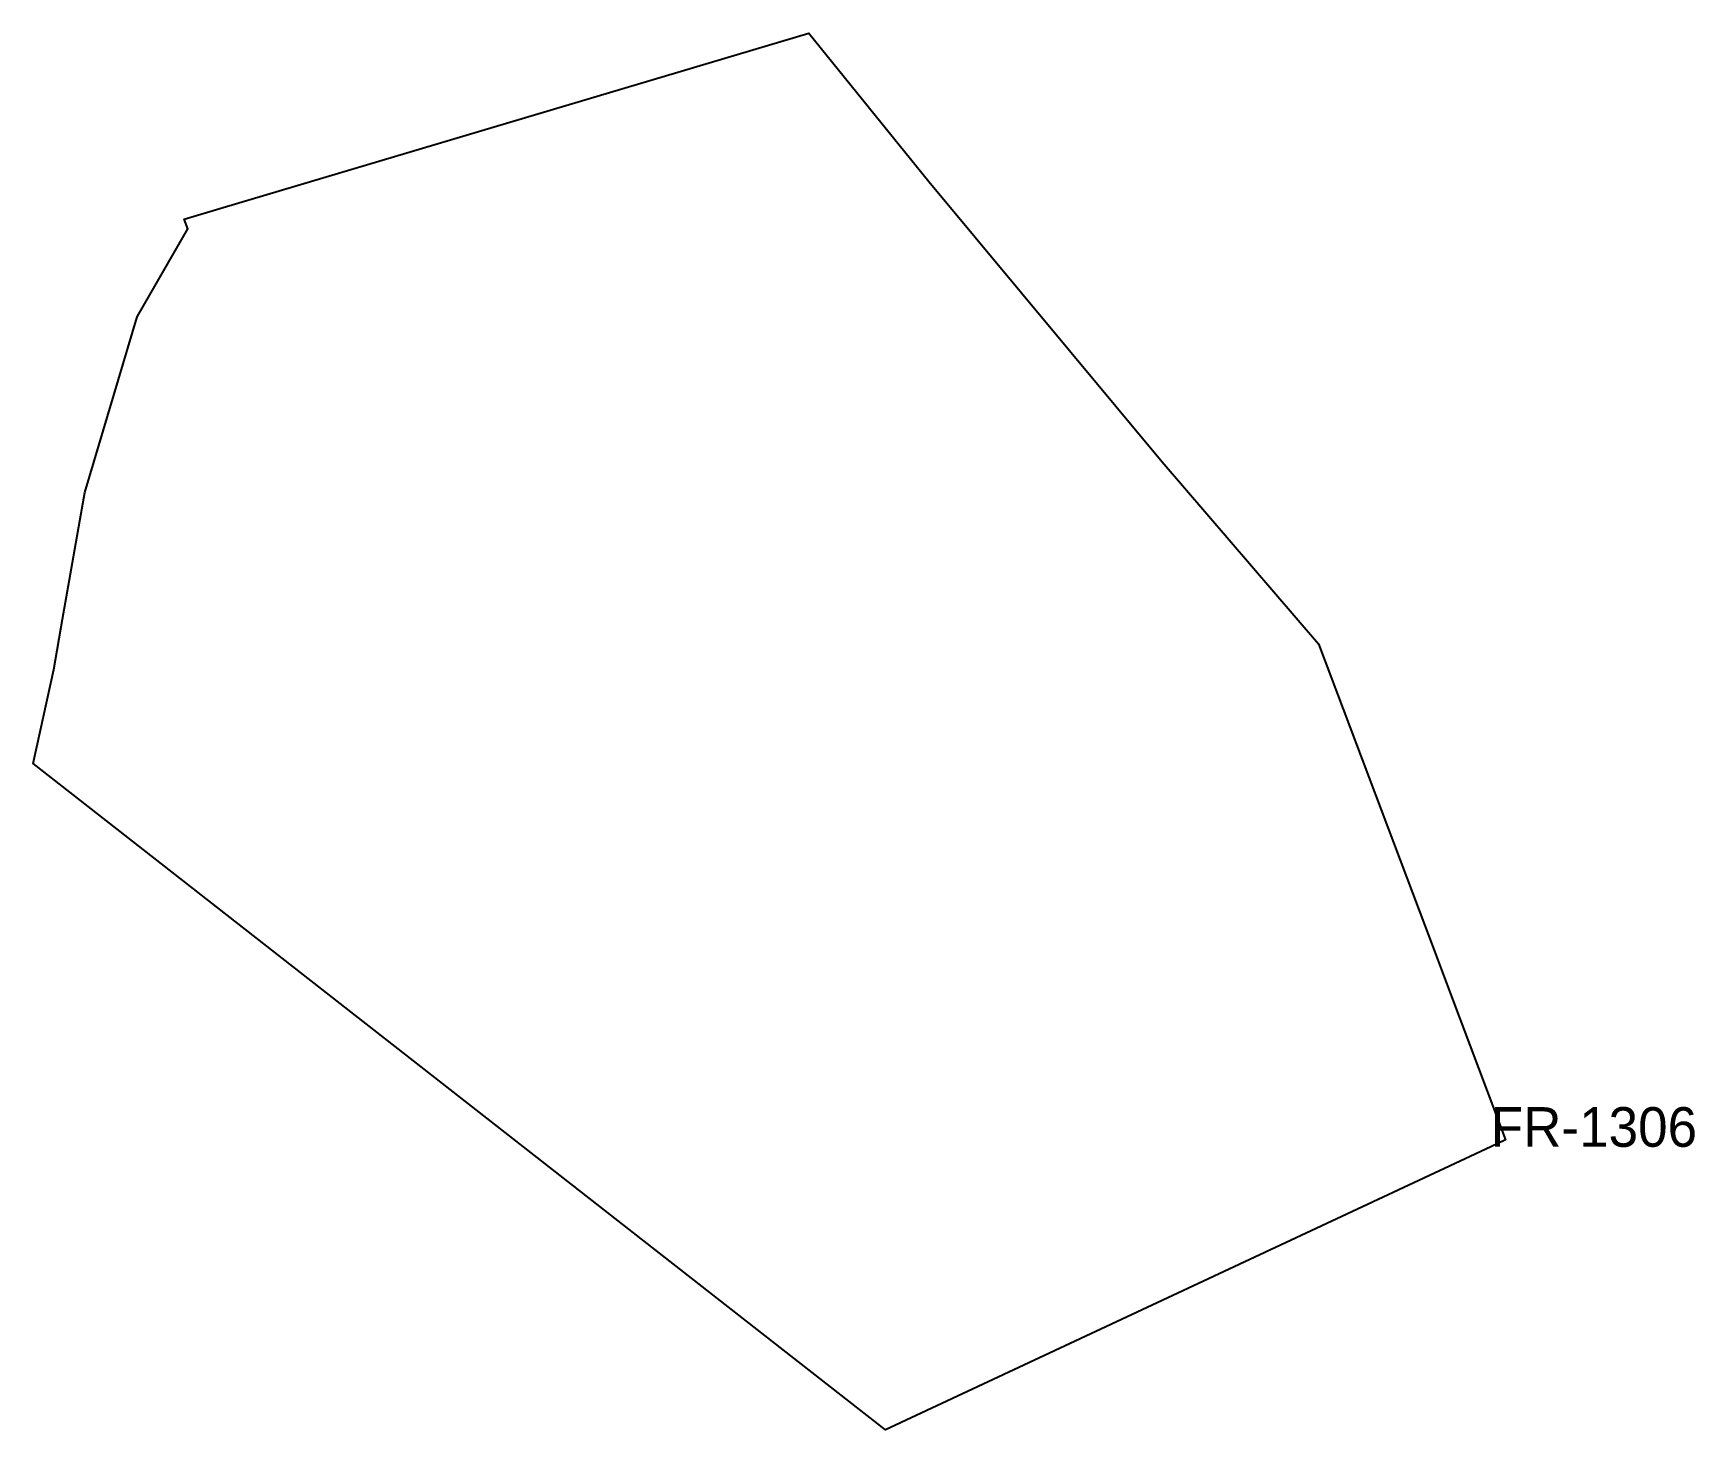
# Model space of a CAD drawing. Header units: metres. Extents: x 672836.3 to 672899.2, y 4211099.2 to 4211152.1.
import ezdxf

# ---------------------------------------------------------------- set-up
doc = ezdxf.new("R2010")
doc.units = ezdxf.units.M
doc.layers.add('RECINTOS_GML', color=1, linetype='Continuous')

msp = doc.modelspace()

# ---------------------------------------------------------------- linework, layer by layer
at = {"layer": 'RECINTOS_GML', "lineweight": 25}
msp.add_lwpolyline([(672891.46, 4211109.944), (672868.564, 4211099.24), (672836.329, 4211124.44), (672837.102, 4211128.006), (672837.432, 4211129.906), (672838.282, 4211134.696), (672840.262, 4211141.346), (672842.182, 4211144.666), (672842.042, 4211145.036), (672843.512, 4211145.476), (672865.67, 4211152.07), (672870.2, 4211146.46), (672879.03, 4211135.86), (672884.944, 4211128.971), (672889.212, 4211117.645), (672889.972, 4211115.635), (672892.019, 4211110.206), (672891.46, 4211109.944)], close=True, dxfattribs=at)

# ---------------------------------------------------------------- texts
at = {"layer": 'RECINTOS_GML'}
msp.add_text('FR-1306', height=1.5, dxfattribs=at).set_placement((672891.46, 4211109.944))

doc.saveas('drawing.dxf')
